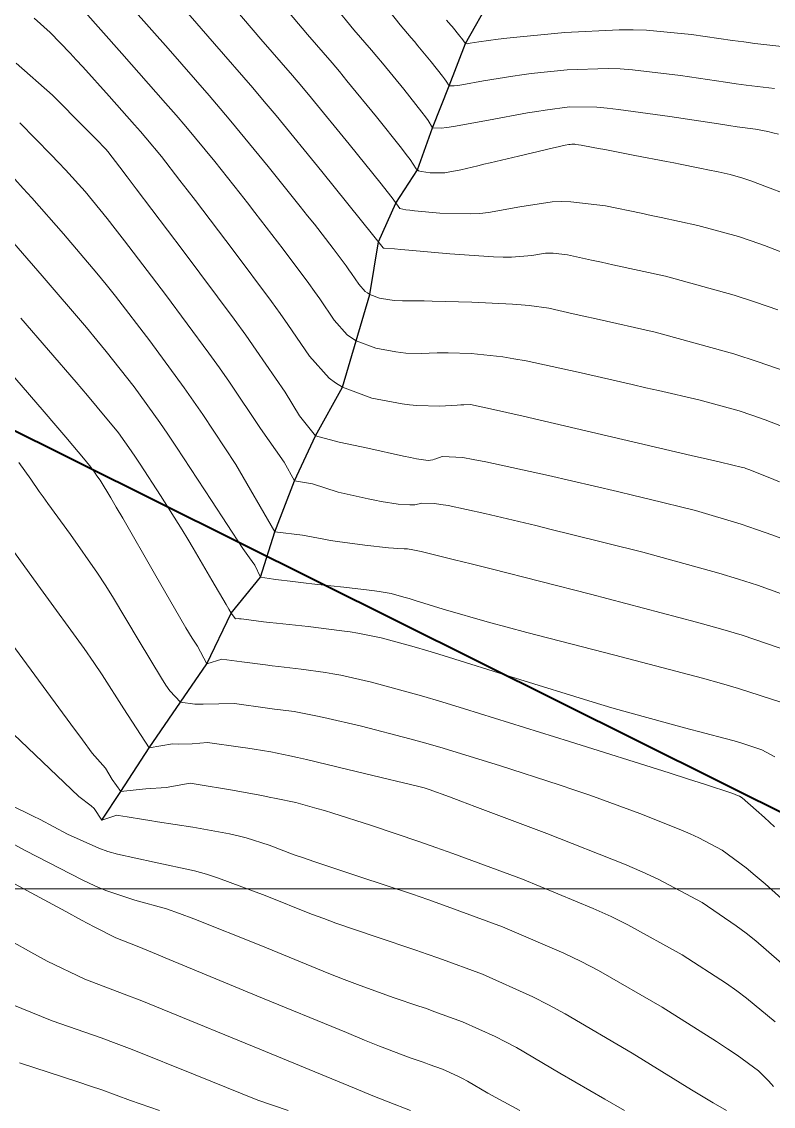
# Model space of a CAD drawing. Header units: millimetres. Extents: x 837475 to 838477, y 1189012 to 1191015.
# Drawn here: x 837894.8 to 837941.8, y 1190000.3 to 1190068.1 of the extents above; entities that cross this region are included whole.
import ezdxf

# ---------------------------------------------------------------- set-up
doc = ezdxf.new("R2010")
doc.units = ezdxf.units.MM
doc.header["$LTSCALE"] = 0.3
doc.layers.add('COORD', color=253, linetype='Continuous', lineweight=20)
doc.layers.add('CORREDORVIA', color=94, linetype='Continuous', lineweight=40)
for name, color, linetype, lineweight, true_color in [('COTAS 10', 7, 'Continuous', 9, 0x6e3e2d), ('COTAS INT', 7, 'Continuous', 5, 0x9fa19f), ('Escorrentias', 7, 'Continuous', 25, 0x00a8ad)]:
    doc.layers.add(name, color=color, linetype=linetype, lineweight=lineweight, true_color=true_color)

msp = doc.modelspace()

# ---------------------------------------------------------------- linework, layer by layer
at = {"layer": 'COORD'}
msp.add_line((837476.514, 1190013.872), (838476.514, 1190013.872), dxfattribs=at)
at = {"layer": 'CORREDORVIA'}
msp.add_lwpolyline([(837918.48, 1189883.493), (837925.042, 1189453.383), (837902.497, 1189217.712), (837593.191, 1189234.399), (837666.017, 1189670.117), (837623.316, 1189818.024), (837548.503, 1190011.455), (837506.88, 1190461.595), (837936.282, 1190278.252), (837938.054, 1190355.403), (837933.054, 1190517.446), (837913.685, 1190646.739), (837916.913, 1190801.892), (837910.676, 1191000.965), (838213.029, 1190992.912), (838237.174, 1190821.339), (838237.001, 1190602.875), (838240.031, 1190437.198), (838238.102, 1190145.726), (838184.199, 1189898.277), (837758.842, 1190109.914), (837918.48, 1189883.493)], dxfattribs=at)
at = {"layer": 'COTAS 10'}
for points in [[(837901.732, 1190068.928), (837903.934, 1190066.426), (837906.498, 1190063.494), (837907.183, 1190062.693), (837907.856, 1190061.896), (837910.194, 1190059.055), (837912.195, 1190056.557), (837912.656, 1190055.977), (837913.076, 1190055.444), (837914.254, 1190053.923), (837915.056, 1190052.847), (837915.238, 1190052.597), (837915.403, 1190052.366), (837915.856, 1190051.702), (837916.262, 1190051.244), (837916.398, 1190051.143), (837916.545, 1190051.053), (837917.156, 1190050.825), (837917.787, 1190050.705), (837917.945, 1190050.685), (837918.096, 1190050.669), (837918.58, 1190050.659), (837919.511, 1190050.659), (837919.944, 1190050.651), (837920.452, 1190050.638), (837922.918, 1190050.56), (837925.459, 1190050.44), (837926.015, 1190050.401), (837926.507, 1190050.358), (837927.749, 1190050.184), (837929.27, 1190049.839), (837929.938, 1190049.689), (837930.712, 1190049.517), (837934.4, 1190048.698), (837939.303, 1190047.346), (837940.844, 1190046.837), (837942.463, 1190046.269)], [(837917.508, 1190069.108), (837918.444, 1190067.908), (837919.135, 1190067.113), (837919.342, 1190066.868), (837919.555, 1190066.612), (837920.382, 1190065.601), (837921.083, 1190064.713), (837921.217, 1190064.536), (837921.325, 1190064.389), (837921.498, 1190064.103), (837921.831, 1190064.093), (837922.041, 1190064.12), (837922.301, 1190064.159), (837923.664, 1190064.408), (837925.496, 1190064.716), (837926.053, 1190064.794), (837926.63, 1190064.868), (837928.894, 1190065.106), (837931.442, 1190065.183), (837932.2, 1190065.155), (837932.979, 1190065.106), (837935.981, 1190064.753), (837938.798, 1190064.327), (837939.461, 1190064.233), (837940.074, 1190064.148), (837941.864, 1190063.926)], [(837943.541, 1190028.477), (837939.831, 1190029.729), (837938.473, 1190030.132), (837936.972, 1190030.56), (837930.352, 1190032.31), (837924.13, 1190033.881), (837922.878, 1190034.195), (837921.832, 1190034.457), (837919.753, 1190034.971), (837919.137, 1190035.103), (837919.011, 1190035.125), (837918.906, 1190035.14), (837918.687, 1190035.144), (837918.256, 1190035.155), (837918.017, 1190035.176), (837917.724, 1190035.205), (837916.233, 1190035.37), (837914.521, 1190035.598), (837914.089, 1190035.666), (837913.675, 1190035.735), (837912.333, 1190036.002), (837910.603, 1190036.196), (837908.173, 1190040.416), (837906.108, 1190043.537), (837905.527, 1190044.381), (837904.94, 1190045.216), (837902.787, 1190048.158), (837900.632, 1190050.939), (837900.046, 1190051.673), (837899.464, 1190052.391), (837897.396, 1190054.853), (837895.406, 1190057.102), (837894.872, 1190057.687), (837894.345, 1190058.254)], [(837942.956, 1190008.64), (837940.686, 1190010.611), (837940.073, 1190011.099), (837939.468, 1190011.562), (837937.337, 1190013.021), (837934.578, 1190014.471), (837933.575, 1190014.927), (837932.468, 1190015.407), (837927.611, 1190017.337), (837923.119, 1190019.028), (837922.243, 1190019.357), (837921.526, 1190019.625), (837920.263, 1190020.09), (837920.014, 1190020.163), (837919.936, 1190020.185), (837919.854, 1190020.206), (837919.526, 1190020.288), (837918.644, 1190020.5), (837918.213, 1190020.604), (837917.701, 1190020.727), (837915.179, 1190021.336), (837912.584, 1190021.953), (837912.027, 1190022.082), (837911.539, 1190022.192), (837910.362, 1190022.437), (837909.314, 1190022.605), (837908.908, 1190022.667), (837908.452, 1190022.735), (837906.389, 1190023.033), (837905.439, 1190022.938), (837904.558, 1190022.927), (837904.202, 1190022.946), (837902.747, 1190022.69), (837901.161, 1190025.137), (837899.81, 1190027.264), (837899.279, 1190028.04), (837898.681, 1190028.897), (837895.957, 1190032.665), (837893.326, 1190036.262)], [(837892.41, 1190015.211), (837897.525, 1190012.446), (837898.512, 1190011.917), (837899.314, 1190011.491), (837900.658, 1190010.802), (837902.09, 1190010.235), (837902.947, 1190009.885), (837904.004, 1190009.451), (837909.483, 1190007.185), (837915.079, 1190004.876), (837916.209, 1190004.416), (837917.158, 1190004.033), (837919.071, 1190003.294), (837919.823, 1190003.043), (837920.04, 1190002.967), (837920.26, 1190002.889), (837921.087, 1190002.585), (837922.041, 1190002.16), (837922.341, 1190002.006), (837922.656, 1190001.835), (837923.926, 1190001.087), (837925.926, 1190000)]]:
    msp.add_lwpolyline(points, dxfattribs=at)
at = {"layer": 'COTAS INT'}
for points in [[(837944.607, 1190041.915), (837941.265, 1190043.218), (837940.433, 1190043.51), (837939.642, 1190043.771), (837937.125, 1190044.466), (837934.597, 1190045.034), (837933.8, 1190045.216), (837932.96, 1190045.409), (837929.573, 1190046.196), (837926.318, 1190046.895), (837925.561, 1190047.033), (837924.867, 1190047.148), (837922.881, 1190047.359), (837921.443, 1190047.393), (837921.093, 1190047.396), (837920.765, 1190047.395), (837919.755, 1190047.365), (837918.789, 1190047.385), (837918.488, 1190047.416), (837918.173, 1190047.457), (837916.914, 1190047.695), (837915.693, 1190048.151), (837915.402, 1190048.33), (837915.131, 1190048.531), (837914.319, 1190049.445), (837913.416, 1190050.77), (837913.086, 1190051.23), (837912.723, 1190051.731), (837911.124, 1190053.876), (837909.36, 1190056.183), (837908.892, 1190056.786), (837908.434, 1190057.373), (837906.852, 1190059.365), (837905.033, 1190061.552), (837904.425, 1190062.263), (837903.771, 1190063.019), (837901.032, 1190066.13), (837898.577, 1190068.892)], [(837904.887, 1190068.964), (837906.836, 1190066.723), (837909.226, 1190063.97), (837909.941, 1190063.123), (837910.679, 1190062.24), (837913.537, 1190058.745), (837916.792, 1190054.706), (837917.384, 1190053.97), (837917.388, 1190053.964), (837917.39, 1190053.962), (837917.394, 1190053.956), (837917.396, 1190053.955), (837917.399, 1190053.954), (837917.406, 1190053.954), (837917.412, 1190053.953), (837917.439, 1190053.953), (837918.084, 1190053.897), (837918.482, 1190053.863), (837918.976, 1190053.82), (837921.553, 1190053.595), (837924.286, 1190053.41), (837924.878, 1190053.392), (837925.399, 1190053.389), (837926.684, 1190053.498), (837927.524, 1190053.625), (837927.763, 1190053.633), (837928.006, 1190053.63), (837928.909, 1190053.52), (837930.411, 1190053.202), (837931.031, 1190053.068), (837931.741, 1190052.913), (837935.043, 1190052.186), (837939.334, 1190051.009), (837940.667, 1190050.571), (837942.062, 1190050.084)], [(837944.519, 1190052.841), (837941.222, 1190054.123), (837940.395, 1190054.412), (837939.605, 1190054.671), (837937.062, 1190055.369), (837934.777, 1190055.866), (837934.15, 1190055.999), (837933.525, 1190056.131), (837931.287, 1190056.591), (837929.113, 1190056.855), (837928.528, 1190056.863), (837927.951, 1190056.843), (837925.929, 1190056.536), (837923.96, 1190056.176), (837923.416, 1190056.121), (837922.873, 1190056.087), (837920.917, 1190056.128), (837919.347, 1190056.279), (837919.047, 1190056.314), (837918.806, 1190056.346), (837918.422, 1190056.435), (837917.935, 1190057.093), (837917.629, 1190057.483), (837917.248, 1190057.964), (837915.254, 1190060.451), (837912.9, 1190063.33), (837912.292, 1190064.057), (837911.704, 1190064.754), (837909.738, 1190067.019), (837908.043, 1190069)], [(837911.198, 1190069.036), (837912.64, 1190067.316), (837914.181, 1190065.54), (837914.642, 1190064.994), (837915.118, 1190064.424), (837916.964, 1190062.168), (837918.527, 1190060.201), (837918.826, 1190059.814), (837919.066, 1190059.495), (837919.449, 1190058.912), (837919.585, 1190058.788), (837919.669, 1190058.76), (837919.773, 1190058.734), (837920.318, 1190058.659), (837921.024, 1190058.652), (837921.23, 1190058.668), (837921.441, 1190058.692), (837922.24, 1190058.846), (837923.298, 1190059.104), (837923.672, 1190059.194), (837924.081, 1190059.292), (837925.849, 1190059.71), (837927.509, 1190060.099), (837927.849, 1190060.178), (837928.138, 1190060.244), (837928.753, 1190060.38), (837928.988, 1190060.425), (837929.038, 1190060.434), (837929.081, 1190060.441), (837929.183, 1190060.456), (837929.307, 1190060.448), (837929.364, 1190060.442), (837929.432, 1190060.433), (837929.759, 1190060.385), (837930.514, 1190060.25), (837930.852, 1190060.187), (837931.245, 1190060.112), (837933.128, 1190059.749), (837935.101, 1190059.364), (837935.55, 1190059.276), (837935.957, 1190059.196), (837937.079, 1190058.973), (837937.903, 1190058.805), (837938.122, 1190058.759), (837938.337, 1190058.713), (837939.081, 1190058.552), (837939.877, 1190058.334), (837940.124, 1190058.252), (837940.382, 1190058.162), (837941.413, 1190057.761), (837943.62, 1190056.922)], [(837942.101, 1190061.082), (837941.749, 1190061.168), (837941.439, 1190061.24), (837940.657, 1190061.385), (837939.523, 1190061.542), (837938.991, 1190061.621), (837938.363, 1190061.716), (837935.305, 1190062.189), (837932.107, 1190062.629), (837931.391, 1190062.703), (837930.748, 1190062.757), (837929.038, 1190062.781), (837927.513, 1190062.587), (837926.987, 1190062.505), (837926.415, 1190062.409), (837923.974, 1190061.957), (837921.772, 1190061.556), (837921.352, 1190061.492), (837921.014, 1190061.449), (837920.475, 1190061.464), (837920.196, 1190061.926), (837920.022, 1190062.164), (837919.805, 1190062.451), (837918.673, 1190063.884), (837917.337, 1190065.518), (837916.992, 1190065.931), (837916.658, 1190066.326), (837915.542, 1190067.612), (837914.353, 1190069.072)], [(837942.171, 1190039.336), (837941.465, 1190039.614), (837940.24, 1190040.1), (837940.066, 1190040.168), (837940.023, 1190040.183), (837939.981, 1190040.197), (837939.85, 1190040.233), (837938.482, 1190040.551), (837937.662, 1190040.743), (837936.649, 1190040.98), (837931.396, 1190042.208), (837926.128, 1190043.432), (837925.107, 1190043.666), (837924.274, 1190043.855), (837922.845, 1190044.158), (837922.433, 1190044.149), (837922.242, 1190044.141), (837922.018, 1190044.13), (837920.929, 1190044.071), (837919.481, 1190044.101), (837919.03, 1190044.147), (837918.558, 1190044.208), (837916.672, 1190044.566), (837914.842, 1190045.249), (837914.405, 1190045.517), (837913.999, 1190045.818), (837912.783, 1190047.188), (837911.428, 1190049.174), (837910.935, 1190049.863), (837910.39, 1190050.614), (837907.994, 1190053.829), (837905.644, 1190056.922), (837905.129, 1190057.595), (837904.672, 1190058.189), (837903.51, 1190059.675), (837902.534, 1190060.844), (837902.194, 1190061.24), (837901.825, 1190061.666), (837900.241, 1190063.463), (837898.593, 1190065.288), (837898.183, 1190065.732), (837897.794, 1190066.15), (837896.556, 1190067.436), (837895.554, 1190068.325)], [(837943.07, 1190066.468), (837940.624, 1190066.754), (837939.932, 1190066.844), (837939.233, 1190066.939), (837936.657, 1190067.318), (837933.852, 1190067.584), (837933.009, 1190067.607), (837932.137, 1190067.608), (837928.75, 1190067.431), (837925.748, 1190067.148), (837925.119, 1190067.083), (837924.577, 1190067.024), (837923.354, 1190066.858), (837922.83, 1190066.763), (837922.73, 1190066.748), (837922.649, 1190066.737), (837922.521, 1190066.741), (837922.454, 1190066.851), (837922.413, 1190066.908), (837922.361, 1190066.976), (837922.092, 1190067.317), (837921.774, 1190067.706), (837921.691, 1190067.804), (837921.612, 1190067.899), (837921.346, 1190068.205)], [(837894.432, 1190065.521), (837896.702, 1190063.507), (837898.735, 1190061.46), (837899.13, 1190061.061), (837899.452, 1190060.735), (837900.011, 1190060.165), (837900.087, 1190060.079), (837900.104, 1190060.059), (837900.121, 1190060.04), (837900.167, 1190059.985), (837900.91, 1190059.005), (837901.365, 1190058.404), (837901.928, 1190057.66), (837904.863, 1190053.781), (837908.057, 1190049.497), (837908.784, 1190048.497), (837909.441, 1190047.577), (837911.246, 1190044.931), (837912.14, 1190043.463), (837913.152, 1190042.203), (837914.621, 1190041.809), (837916.429, 1190041.436), (837918.652, 1190040.943), (837919.098, 1190040.85), (837919.47, 1190040.776), (837920.202, 1190040.667), (837920.49, 1190040.714), (837920.582, 1190040.739), (837920.679, 1190040.769), (837921.075, 1190040.917), (837922.356, 1190040.846), (837923.011, 1190040.737), (837923.796, 1190040.589), (837927.717, 1190039.732), (837932.028, 1190038.72), (837933.059, 1190038.474), (837934.02, 1190038.243), (837936.904, 1190037.533), (837939.775, 1190036.677), (837940.728, 1190036.354), (837941.75, 1190035.994), (837946.009, 1190034.384)], [(837894.661, 1190061.779), (837896.62, 1190059.778), (837897.08, 1190059.297), (837897.503, 1190058.849), (837898.732, 1190057.492), (837900.109, 1190055.804), (837900.626, 1190055.146), (837901.202, 1190054.405), (837903.771, 1190051.041), (837906.479, 1190047.383), (837907.142, 1190046.457), (837907.767, 1190045.568), (837909.709, 1190042.673), (837911.194, 1190040.568), (837911.844, 1190039.386), (837912.967, 1190039.209), (837914.576, 1190038.674), (837916.437, 1190038.267), (837916.863, 1190038.181), (837917.249, 1190038.107), (837918.32, 1190037.935), (837919.042, 1190037.885), (837919.209, 1190037.888), (837919.361, 1190037.898), (837919.789, 1190037.991), (837920.597, 1190037.979), (837920.988, 1190037.921), (837921.452, 1190037.84), (837923.735, 1190037.351), (837926.93, 1190036.589), (837927.969, 1190036.334), (837929.075, 1190036.062), (837933.628, 1190034.921), (837938.373, 1190033.618), (837939.601, 1190033.243), (837940.791, 1190032.861), (837944.775, 1190031.43)], [(837942.307, 1190025.523), (837939.609, 1190026.41), (837938.546, 1190026.718), (837937.347, 1190027.053), (837931.877, 1190028.485), (837926.359, 1190029.906), (837925.129, 1190030.233), (837924.029, 1190030.531), (837921.132, 1190031.368), (837919.386, 1190031.913), (837919.01, 1190032.027), (837918.682, 1190032.125), (837917.887, 1190032.346), (837917.136, 1190032.477), (837916.836, 1190032.519), (837916.495, 1190032.563), (837914.93, 1190032.741), (837913.301, 1190032.915), (837912.92, 1190032.956), (837912.569, 1190032.995), (837911.554, 1190033.11), (837910.833, 1190033.202), (837910.667, 1190033.226), (837910.515, 1190033.249), (837909.717, 1190033.36), (837909.36, 1190034.115), (837909.016, 1190034.585), (837908.611, 1190035.163), (837906.636, 1190038.159), (837904.45, 1190041.506), (837903.912, 1190042.305), (837903.402, 1190043.049), (837901.802, 1190045.275), (837900.063, 1190047.474), (837899.466, 1190048.2), (837898.818, 1190048.978), (837896.061, 1190052.213), (837893.309, 1190055.356)], [(837894.726, 1190049.573), (837898.173, 1190045.565), (837898.886, 1190044.728), (837899.494, 1190044.008), (837900.817, 1190042.393), (837901.61, 1190041.278), (837901.884, 1190040.874), (837902.181, 1190040.429), (837903.449, 1190038.479), (837904.806, 1190036.318), (837905.16, 1190035.74), (837905.503, 1190035.171), (837906.66, 1190033.19), (837907.553, 1190031.649), (837907.729, 1190031.357), (837907.874, 1190031.124), (837908.144, 1190030.768), (837908.314, 1190030.772), (837908.397, 1190030.766), (837908.495, 1190030.756), (837908.979, 1190030.694), (837909.904, 1190030.579), (837910.28, 1190030.536), (837910.708, 1190030.488), (837912.688, 1190030.274), (837914.801, 1190030.018), (837915.312, 1190029.943), (837915.793, 1190029.867), (837917.263, 1190029.577), (837919.32, 1190029.006), (837920.17, 1190028.753), (837921.141, 1190028.458), (837925.66, 1190027.048), (837930.51, 1190025.551), (837931.691, 1190025.201), (837932.801, 1190024.878), (837936.221, 1190023.948), (837938.766, 1190023.281), (837939.324, 1190023.125), (837939.818, 1190022.982), (837941.073, 1190022.57), (837941.878, 1190022.139)], [(837941.849, 1190017.759), (837941.225, 1190018.33), (837940.716, 1190018.794), (837939.837, 1190019.574), (837939.669, 1190019.663), (837939.608, 1190019.69), (837939.54, 1190019.72), (837939.244, 1190019.837), (837937.472, 1190020.414), (837936.475, 1190020.733), (837935.257, 1190021.121), (837929.029, 1190023.094), (837922.467, 1190025.138), (837921.039, 1190025.57), (837919.781, 1190025.944), (837916.64, 1190026.808), (837914.726, 1190027.227), (837914.24, 1190027.32), (837913.774, 1190027.403), (837912.251, 1190027.616), (837910.831, 1190027.777), (837910.43, 1190027.827), (837910.025, 1190027.878), (837908.534, 1190028.081), (837907.281, 1190028.241), (837906.357, 1190027.956), (837905.758, 1190029.048), (837905.434, 1190029.56), (837905.042, 1190030.202), (837903.072, 1190033.592), (837901.089, 1190037.061), (837900.689, 1190037.752), (837900.354, 1190038.326), (837899.683, 1190039.425), (837899.477, 1190039.707), (837899.435, 1190039.766), (837899.399, 1190039.816), (837899.323, 1190039.928), (837899.214, 1190040.078), (837899.157, 1190040.152), (837899.088, 1190040.241), (837898.744, 1190040.682), (837897.529, 1190042.124), (837896.913, 1190042.845), (837896.174, 1190043.705), (837892.494, 1190047.971)], [(837944.009, 1190011.72), (837941.268, 1190014.185), (837940.649, 1190014.715), (837940.092, 1190015.178), (837938.587, 1190016.298), (837937.123, 1190017.067), (837936.591, 1190017.309), (837936.004, 1190017.563), (837933.428, 1190018.587), (837930.296, 1190019.721), (837929.359, 1190020.045), (837928.391, 1190020.373), (837924.646, 1190021.592), (837920.924, 1190022.726), (837919.971, 1190023), (837919.052, 1190023.257), (837916.016, 1190024.04), (837913.659, 1190024.588), (837913.168, 1190024.697), (837912.748, 1190024.787), (837911.815, 1190024.959), (837910.955, 1190025.067), (837910.58, 1190025.118), (837910.147, 1190025.178), (837908.089, 1190025.467), (837906.116, 1190025.429), (837905.595, 1190025.429), (837904.713, 1190025.55), (837904.045, 1190026.262), (837903.796, 1190026.606), (837903.506, 1190027.04), (837902.117, 1190029.364), (837900.449, 1190032.163), (837899.984, 1190032.896), (837899.518, 1190033.611), (837897.82, 1190036.045), (837896.402, 1190037.985), (837896.111, 1190038.388), (837895.865, 1190038.734), (837895.344, 1190039.502), (837894.591, 1190040.535)], [(837894.094, 1190029.285), (837897.845, 1190024.182), (837898.575, 1190023.184), (837899.17, 1190022.365), (837900.021, 1190021.422), (837900.434, 1190020.718), (837900.966, 1190019.965), (837901.937, 1190020.073), (837902.531, 1190020.127), (837903.799, 1190020.208), (837905.301, 1190020.489), (837905.8, 1190020.407), (837907.83, 1190020.061), (837909.8, 1190019.704), (837910.26, 1190019.616), (837910.684, 1190019.532), (837911.911, 1190019.265), (837913.228, 1190018.905), (837913.709, 1190018.762), (837914.242, 1190018.6), (837916.585, 1190017.862), (837919.669, 1190016.819), (837920.668, 1190016.465), (837921.73, 1190016.083), (837926.087, 1190014.47), (837930.521, 1190012.652), (837931.631, 1190012.141), (837932.69, 1190011.627), (837936.087, 1190009.745), (837938.843, 1190007.945), (837939.497, 1190007.484), (837940.104, 1190007.038), (837941.902, 1190005.56)], [(837941.797, 1190001.503), (837941.64, 1190001.68), (837941.478, 1190001.856), (837940.848, 1190002.479), (837939.522, 1190003.464), (837938.921, 1190003.868), (837938.219, 1190004.329), (837934.837, 1190006.469), (837930.844, 1190008.768), (837929.756, 1190009.329), (837928.676, 1190009.858), (837924.837, 1190011.498), (837921.157, 1190012.851), (837920.176, 1190013.198), (837919.212, 1190013.534), (837915.867, 1190014.651), (837913.037, 1190015.582), (837912.397, 1190015.801), (837911.819, 1190016.004), (837910.251, 1190016.595), (837908.812, 1190017.061), (837908.314, 1190017.184), (837907.775, 1190017.305), (837905.47, 1190017.72), (837903.27, 1190018.063), (837902.797, 1190018.137), (837902.382, 1190018.203), (837901.375, 1190018.369), (837900.834, 1190018.462), (837900.714, 1190018.482), (837899.778, 1190018.157), (837899.299, 1190018.893), (837899.123, 1190019.067), (837898.348, 1190019.641), (837893.326, 1190024.414)], [(837893.742, 1190019.281), (837895.075, 1190018.633), (837895.488, 1190018.424), (837895.92, 1190018.201), (837897.637, 1190017.288), (837899.587, 1190016.413), (837900.166, 1190016.214), (837900.762, 1190016.034), (837903.054, 1190015.54), (837905.579, 1190014.995), (837906.322, 1190014.782), (837907.085, 1190014.543), (837909.995, 1190013.458), (837912.906, 1190012.295), (837913.668, 1190012.006), (837914.411, 1190011.732), (837916.935, 1190010.865), (837919.416, 1190010.037), (837920.131, 1190009.788), (837920.858, 1190009.53), (837923.587, 1190008.527), (837926.733, 1190007.125), (837927.722, 1190006.616), (837928.763, 1190006.054), (837932.951, 1190003.587), (837936.661, 1190001.302), (837937.4, 1190000.855), (837938.015, 1190000.487), (837938.846, 1190000)], [(837932.48, 1190000), (837931.248, 1190000.706), (837928.439, 1190002.337), (837925.71, 1190003.945), (837925.032, 1190004.311), (837924.387, 1190004.643), (837922.337, 1190005.556), (837920.559, 1190006.209), (837920.085, 1190006.377), (837919.619, 1190006.54), (837918.003, 1190007.079), (837915.784, 1190007.882), (837914.939, 1190008.211), (837913.992, 1190008.585), (837909.739, 1190010.321), (837905.544, 1190011.997), (837904.635, 1190012.334), (837903.835, 1190012.615), (837901.856, 1190013.171), (837900.038, 1190013.762), (837899.339, 1190014.066), (837898.556, 1190014.43), (837895.023, 1190016.249), (837891.586, 1190018.101)], [(837919.091, 1190000), (837917.687, 1190000.542), (837916.742, 1190000.929), (837915.587, 1190001.403), (837909.674, 1190003.842), (837903.565, 1190006.344), (837902.287, 1190006.857), (837901.189, 1190007.293), (837898.717, 1190008.218), (837896.362, 1190009.346), (837895.338, 1190009.909), (837894.153, 1190010.581)], [(837893.442, 1190006.931), (837896.679, 1190005.606), (837899.739, 1190004.547), (837900.687, 1190004.195), (837901.679, 1190003.816), (837905.626, 1190002.235), (837909.548, 1190000.657), (837911.435, 1190000)], [(837903.386, 1190000), (837901.579, 1190000.627), (837899.792, 1190001.289), (837899.086, 1190001.532), (837898.288, 1190001.802), (837894.642, 1190002.993)]]:
    msp.add_lwpolyline(points, dxfattribs=at)
at = {"layer": 'Escorrentias'}
for p, q in [((837922.521, 1190066.741), (837924.129, 1190069.599)), ((837921.498, 1190064.103), (837922.521, 1190066.741)), ((837920.475, 1190061.464), (837921.498, 1190064.103)), ((837919.517, 1190058.85), (837920.475, 1190061.464)), ((837918.179, 1190056.764), (837919.517, 1190058.85)), ((837917.088, 1190054.338), (837918.179, 1190056.764)), ((837916.545, 1190051.053), (837917.088, 1190054.338)), ((837915.693, 1190048.151), (837916.545, 1190051.053)), ((837914.842, 1190045.249), (837915.693, 1190048.151)), ((837913.152, 1190042.203), (837914.842, 1190045.249)), ((837911.844, 1190039.386), (837913.152, 1190042.203)), ((837910.603, 1190036.196), (837911.844, 1190039.386)), ((837909.717, 1190033.36), (837910.603, 1190036.196)), ((837907.874, 1190031.124), (837909.717, 1190033.36)), ((837906.357, 1190027.956), (837907.874, 1190031.124)), ((837904.713, 1190025.55), (837906.357, 1190027.956)), ((837902.747, 1190022.69), (837904.713, 1190025.55)), ((837900.966, 1190019.965), (837902.747, 1190022.69)), ((837899.778, 1190018.157), (837900.966, 1190019.965))]:
    msp.add_line(p, q, dxfattribs=at)

doc.saveas('drawing.dxf')
